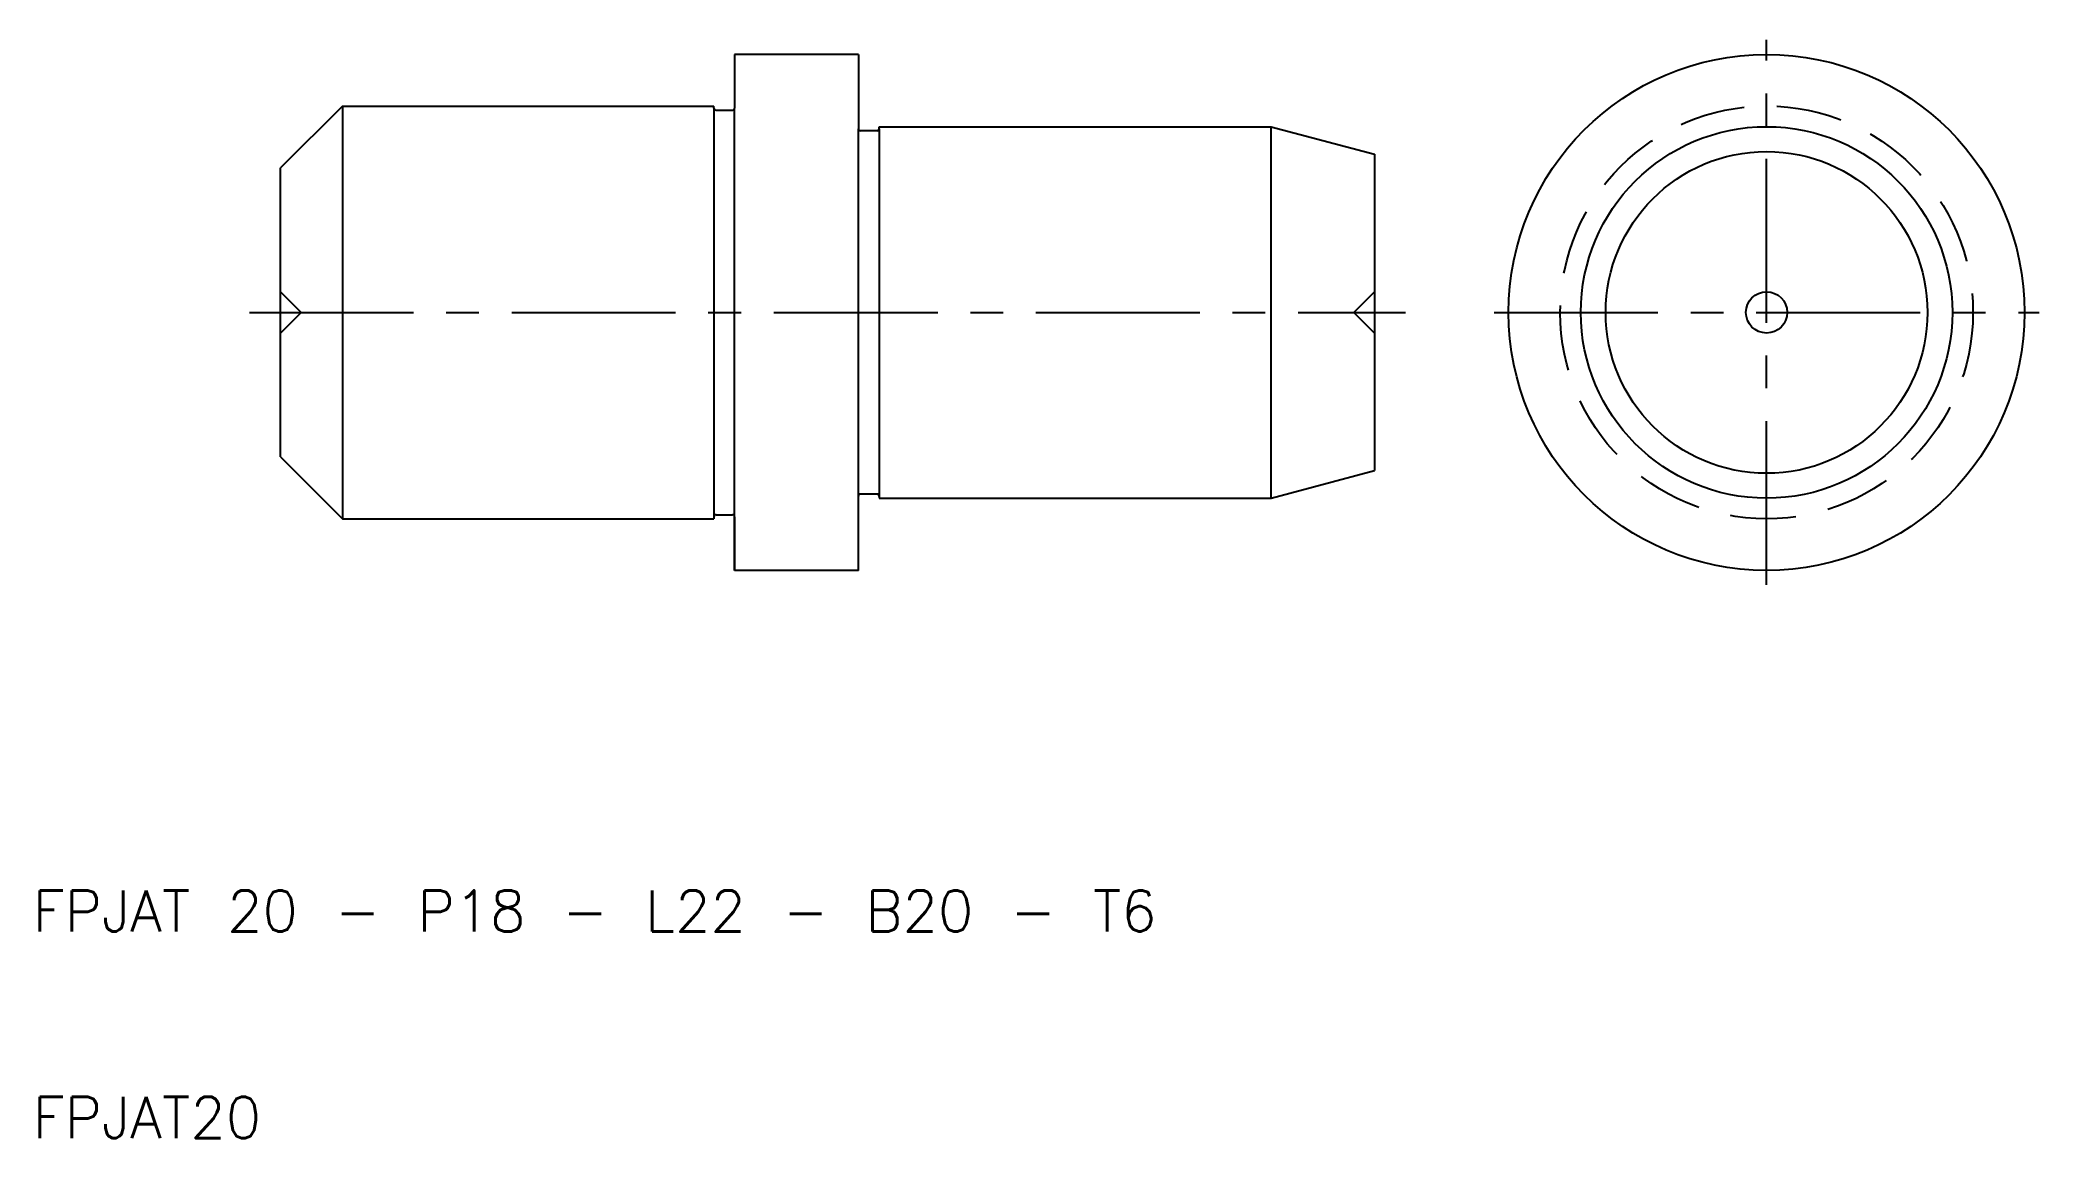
# Model space of a CAD drawing. Extents: x 10.3 to 107.2, y 10 to 63.2.
import ezdxf

# ---------------------------------------------------------------- set-up
doc = ezdxf.new("R2010")
doc.units = 0
doc.header["$LTSCALE"] = 0.25
doc.linetypes.add('CENTER', pattern=[50.8, 31.75, -6.35, 6.35, -6.35])
doc.linetypes.add('DASHED', pattern=[19.05, 12.7, -6.35])
doc.layers.get('0').update_dxf_attribs({"linetype": 'CONTINUOUS'})
doc.layers.add('CENTER', color=1, linetype='CENTER')
doc.styles.get("Standard").update_dxf_attribs({"font": 'txt.shx', "bigfont": 'extfont.shx'})

msp = doc.modelspace()

# ---------------------------------------------------------------- linework, layer by layer
for p, q in [((50, 62.5), (44, 62.5)), ((44, 62.5), (44, 59.9)), ((50, 62.5), (50, 58.9)), ((25, 60), (22, 57)), ((25, 60), (25, 40)), ((25, 60), (43, 60)), ((43, 59.9), (43, 60)), ((43, 59.9), (43, 40.1)), ((43.1, 59.8), (43.9, 59.8)), ((44, 40.1), (44, 59.9)), ((50, 41.1), (50, 58.9)), ((50.9, 58.8), (50.1, 58.8)), ((51, 59), (70, 59)), ((51, 58.9), (51, 59)), ((51, 58.9), (51, 59)), ((51, 58.9), (51, 41.1)), ((70, 41), (70, 59)), ((70, 59), (75, 57.660254)), ((75, 57.660254), (75, 42.339746)), ((22, 43), (22, 57)), ((22, 43), (25, 40)), ((70, 41), (75, 42.339746)), ((50, 37.5), (50, 41.1)), ((50.9, 41.2), (50.1, 41.2)), ((51, 41.1), (51, 41)), ((51, 41), (70, 41)), ((25, 40), (43, 40)), ((43, 40.1), (43, 40)), ((43.1, 40.2), (43.9, 40.2)), ((44, 37.5), (44, 40.1)), ((44, 40.1), (44, 37.5)), ((50, 37.5), (44, 37.5))]:
    msp.add_line(p, q)
at = {"color": 3, "linetype": 'DASHED'}
for p, q in [((23, 50), (22, 51)), ((74, 50), (75, 51)), ((23, 50), (22, 49)), ((74, 50), (75, 49))]:
    msp.add_line(p, q, dxfattribs=at)
for radius in [12.5, 9, 7.794229, 1]:
    msp.add_circle((94, 50), radius)
msp.add_circle((94, 50), 10, dxfattribs=at)
for centre, start, end in [((43.1, 59.9), 180, 270), ((43.9, 59.9), 270, 0), ((50.1, 58.9), 180, 270), ((50.9, 58.9), 270, 0), ((50.1, 41.1), 90, 180), ((50.9, 41.1), 0, 90), ((43.1, 40.1), 90, 180), ((43.9, 40.1), 0, 90)]:
    msp.add_arc(centre, 0.1, start, end)
at = {"layer": 'CENTER', "color": 1, "linetype": 'CENTER'}
for p, q in [((94, 36.8), (94, 63.2)), ((20.5, 50), (76.5, 50)), ((80.8, 50), (107.2, 50))]:
    msp.add_line(p, q, dxfattribs=at)

# ---------------------------------------------------------------- texts
for s, p in [('FPJAT 20 - P18 - L22 - B20 - T6', (10, 20)), ('FPJAT20', (10, 10))]:
    msp.add_text(s, height=2).set_placement(p)

doc.saveas('drawing.dxf')
